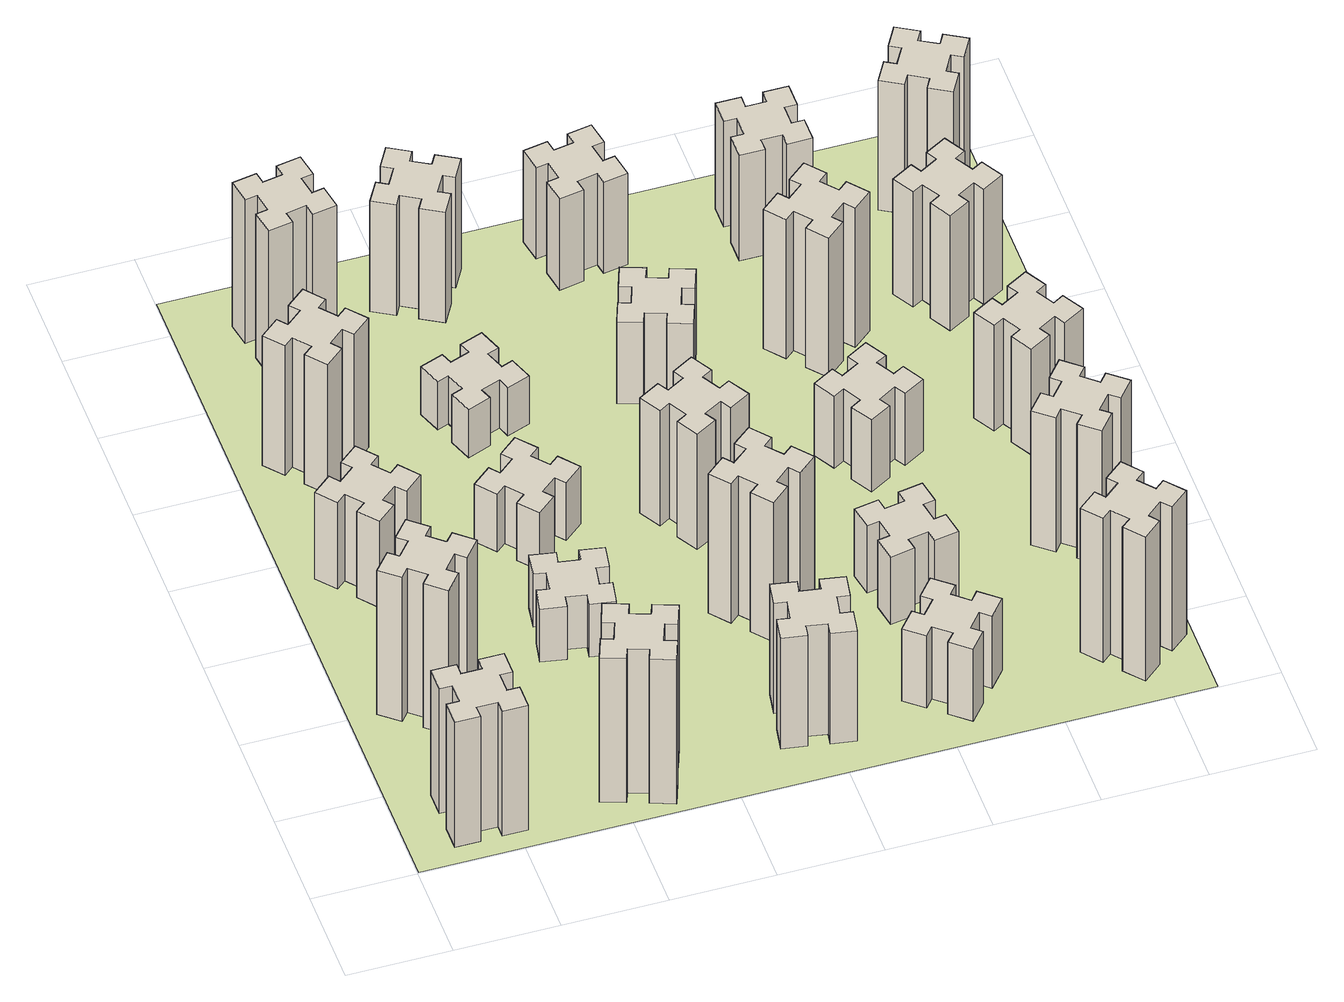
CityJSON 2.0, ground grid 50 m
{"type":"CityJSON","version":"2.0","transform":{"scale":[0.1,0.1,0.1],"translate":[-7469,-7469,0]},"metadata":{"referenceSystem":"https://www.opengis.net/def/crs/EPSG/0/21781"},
"CityObjects":{
"building1":{"type":"Building","attributes":{"class":"1000","function":"1000","usage":"1000","yearOfConstruction":2016,"roofType":"1000","measuredHeight":78,"storeysAboveGround":30,"storeysBelowGround":0},"geometry":[{"type":"Solid","lod":"1","boundaries":[[[[0,1,2,3,4,5,6,7,8,9,10,11,12,13,14,15,16,17,18,19]],[[17,16,20,21]],[[16,15,22,20]],[[15,14,23,22]],[[14,13,24,23]],[[13,12,25,24]],[[12,11,26,25]],[[11,10,27,26]],[[10,9,28,27]],[[9,8,29,28]],[[8,7,30,29]],[[7,6,31,30]],[[6,5,32,31]],[[5,4,33,32]],[[4,3,34,33]],[[3,2,35,34]],[[2,1,36,35]],[[1,0,37,36]],[[0,19,38,37]],[[19,18,39,38]],[[18,17,21,39]],[[24,25,26,27,28,29,30,31,32,33,34,35,36,37,38,39,21,20,22,23]]]]}]},
"building2":{"type":"Building","attributes":{"class":"1000","function":"1000","usage":"1000","yearOfConstruction":2016,"roofType":"1000","measuredHeight":90,"storeysAboveGround":30,"storeysBelowGround":0},"geometry":[{"type":"Solid","lod":"1","boundaries":[[[[40,41,42,43,44,45,46,47,48,49,50,51,52,53,54,55,56,57,58,59]],[[57,56,60,61]],[[56,55,62,60]],[[55,54,63,62]],[[54,53,64,63]],[[53,52,65,64]],[[52,51,66,65]],[[51,50,67,66]],[[50,49,68,67]],[[49,48,69,68]],[[48,47,70,69]],[[47,46,71,70]],[[46,45,72,71]],[[45,44,73,72]],[[44,43,74,73]],[[43,42,75,74]],[[42,41,76,75]],[[41,40,77,76]],[[40,59,78,77]],[[59,58,79,78]],[[58,57,61,79]],[[64,65,66,67,68,69,70,71,72,73,74,75,76,77,78,79,61,60,62,63]]]]}]},
"building3":{"type":"Building","attributes":{"class":"1000","function":"1000","usage":"1000","yearOfConstruction":2016,"roofType":"1000","measuredHeight":54,"storeysAboveGround":30,"storeysBelowGround":0},"geometry":[{"type":"Solid","lod":"1","boundaries":[[[[80,81,82,83,84,85,86,87,88,89,90,91,92,93,94,95,96,97,98,99]],[[97,96,100,101]],[[96,95,102,100]],[[95,94,103,102]],[[94,93,104,103]],[[93,92,105,104]],[[92,91,106,105]],[[91,90,107,106]],[[90,89,108,107]],[[89,88,109,108]],[[88,87,110,109]],[[87,86,111,110]],[[86,85,112,111]],[[85,84,113,112]],[[84,83,114,113]],[[83,82,115,114]],[[82,81,116,115]],[[81,80,117,116]],[[80,99,118,117]],[[99,98,119,118]],[[98,97,101,119]],[[104,105,106,107,108,109,110,111,112,113,114,115,116,117,118,119,101,100,102,103]]]]}]},
"building4":{"type":"Building","attributes":{"class":"1000","function":"1000","usage":"1000","yearOfConstruction":2016,"roofType":"1000","measuredHeight":81,"storeysAboveGround":30,"storeysBelowGround":0},"geometry":[{"type":"Solid","lod":"1","boundaries":[[[[120,121,122,123,124,125,126,127,128,129,130,131,132,133,134,135,136,137,138,139]],[[137,136,140,141]],[[136,135,142,140]],[[135,134,143,142]],[[134,133,144,143]],[[133,132,145,144]],[[132,131,146,145]],[[131,130,147,146]],[[130,129,148,147]],[[129,128,149,148]],[[128,127,150,149]],[[127,126,151,150]],[[126,125,152,151]],[[125,124,153,152]],[[124,123,154,153]],[[123,122,155,154]],[[122,121,156,155]],[[121,120,157,156]],[[120,139,158,157]],[[139,138,159,158]],[[138,137,141,159]],[[144,145,146,147,148,149,150,151,152,153,154,155,156,157,158,159,141,140,142,143]]]]}]},
"building5":{"type":"Building","attributes":{"class":"1000","function":"1000","usage":"1000","yearOfConstruction":2016,"roofType":"1000","measuredHeight":90,"storeysAboveGround":30,"storeysBelowGround":0},"geometry":[{"type":"Solid","lod":"1","boundaries":[[[[160,161,162,163,164,165,166,167,168,169,170,171,172,173,174,175,176,177,178,179]],[[177,176,180,181]],[[176,175,182,180]],[[175,174,183,182]],[[174,173,184,183]],[[173,172,185,184]],[[172,171,186,185]],[[171,170,187,186]],[[170,169,188,187]],[[169,168,189,188]],[[168,167,190,189]],[[167,166,191,190]],[[166,165,192,191]],[[165,164,193,192]],[[164,163,194,193]],[[163,162,195,194]],[[162,161,196,195]],[[161,160,197,196]],[[160,179,198,197]],[[179,178,199,198]],[[178,177,181,199]],[[184,185,186,187,188,189,190,191,192,193,194,195,196,197,198,199,181,180,182,183]]]]}]},
"building6":{"type":"Building","attributes":{"class":"1000","function":"1000","usage":"1000","yearOfConstruction":2016,"roofType":"1000","measuredHeight":90,"storeysAboveGround":30,"storeysBelowGround":0},"geometry":[{"type":"Solid","lod":"1","boundaries":[[[[200,201,202,203,204,205,206,207,208,209,210,211,212,213,214,215,216,217,218,219]],[[217,216,220,221]],[[216,215,222,220]],[[215,214,223,222]],[[214,213,224,223]],[[213,212,225,224]],[[212,211,226,225]],[[211,210,227,226]],[[210,209,228,227]],[[209,208,229,228]],[[208,207,230,229]],[[207,206,231,230]],[[206,205,232,231]],[[205,204,233,232]],[[204,203,234,233]],[[203,202,235,234]],[[202,201,236,235]],[[201,200,237,236]],[[200,219,238,237]],[[219,218,239,238]],[[218,217,221,239]],[[224,225,226,227,228,229,230,231,232,233,234,235,236,237,238,239,221,220,222,223]]]]}]},
"building7":{"type":"Building","attributes":{"class":"1000","function":"1000","usage":"1000","yearOfConstruction":2016,"roofType":"1000","measuredHeight":33,"storeysAboveGround":30,"storeysBelowGround":0},"geometry":[{"type":"Solid","lod":"1","boundaries":[[[[240,241,242,243,244,245,246,247,248,249,250,251,252,253,254,255,256,257,258,259]],[[257,256,260,261]],[[256,255,262,260]],[[255,254,263,262]],[[254,253,264,263]],[[253,252,265,264]],[[252,251,266,265]],[[251,250,267,266]],[[250,249,268,267]],[[249,248,269,268]],[[248,247,270,269]],[[247,246,271,270]],[[246,245,272,271]],[[245,244,273,272]],[[244,243,274,273]],[[243,242,275,274]],[[242,241,276,275]],[[241,240,277,276]],[[240,259,278,277]],[[259,258,279,278]],[[258,257,261,279]],[[264,265,266,267,268,269,270,271,272,273,274,275,276,277,278,279,261,260,262,263]]]]}]},
"building8":{"type":"Building","attributes":{"class":"1000","function":"1000","usage":"1000","yearOfConstruction":2016,"roofType":"1000","measuredHeight":36,"storeysAboveGround":30,"storeysBelowGround":0},"geometry":[{"type":"Solid","lod":"1","boundaries":[[[[280,281,282,283,284,285,286,287,288,289,290,291,292,293,294,295,296,297,298,299]],[[297,296,300,301]],[[296,295,302,300]],[[295,294,303,302]],[[294,293,304,303]],[[293,292,305,304]],[[292,291,306,305]],[[291,290,307,306]],[[290,289,308,307]],[[289,288,309,308]],[[288,287,310,309]],[[287,286,311,310]],[[286,285,312,311]],[[285,284,313,312]],[[284,283,314,313]],[[283,282,315,314]],[[282,281,316,315]],[[281,280,317,316]],[[280,299,318,317]],[[299,298,319,318]],[[298,297,301,319]],[[304,305,306,307,308,309,310,311,312,313,314,315,316,317,318,319,301,300,302,303]]]]}]},
"building9":{"type":"Building","attributes":{"class":"1000","function":"1000","usage":"1000","yearOfConstruction":2016,"roofType":"1000","measuredHeight":30,"storeysAboveGround":30,"storeysBelowGround":0},"geometry":[{"type":"Solid","lod":"1","boundaries":[[[[320,321,322,323,324,325,326,327,328,329,330,331,332,333,334,335,336,337,338,339]],[[337,336,340,341]],[[336,335,342,340]],[[335,334,343,342]],[[334,333,344,343]],[[333,332,345,344]],[[332,331,346,345]],[[331,330,347,346]],[[330,329,348,347]],[[329,328,349,348]],[[328,327,350,349]],[[327,326,351,350]],[[326,325,352,351]],[[325,324,353,352]],[[324,323,354,353]],[[323,322,355,354]],[[322,321,356,355]],[[321,320,357,356]],[[320,339,358,357]],[[339,338,359,358]],[[338,337,341,359]],[[344,345,346,347,348,349,350,351,352,353,354,355,356,357,358,359,341,340,342,343]]]]}]},
"building10":{"type":"Building","attributes":{"class":"1000","function":"1000","usage":"1000","yearOfConstruction":2016,"roofType":"1000","measuredHeight":69,"storeysAboveGround":30,"storeysBelowGround":0},"geometry":[{"type":"Solid","lod":"1","boundaries":[[[[360,361,362,363,364,365,366,367,368,369,370,371,372,373,374,375,376,377,378,379]],[[377,376,380,381]],[[376,375,382,380]],[[375,374,383,382]],[[374,373,384,383]],[[373,372,385,384]],[[372,371,386,385]],[[371,370,387,386]],[[370,369,388,387]],[[369,368,389,388]],[[368,367,390,389]],[[367,366,391,390]],[[366,365,392,391]],[[365,364,393,392]],[[364,363,394,393]],[[363,362,395,394]],[[362,361,396,395]],[[361,360,397,396]],[[360,379,398,397]],[[379,378,399,398]],[[378,377,381,399]],[[384,385,386,387,388,389,390,391,392,393,394,395,396,397,398,399,381,380,382,383]]]]}]},
"building11":{"type":"Building","attributes":{"class":"1000","function":"1000","usage":"1000","yearOfConstruction":2016,"roofType":"1000","measuredHeight":69,"storeysAboveGround":30,"storeysBelowGround":0},"geometry":[{"type":"Solid","lod":"1","boundaries":[[[[400,401,402,403,404,405,406,407,408,409,410,411,412,413,414,415,416,417,418,419]],[[417,416,420,421]],[[416,415,422,420]],[[415,414,423,422]],[[414,413,424,423]],[[413,412,425,424]],[[412,411,426,425]],[[411,410,427,426]],[[410,409,428,427]],[[409,408,429,428]],[[408,407,430,429]],[[407,406,431,430]],[[406,405,432,431]],[[405,404,433,432]],[[404,403,434,433]],[[403,402,435,434]],[[402,401,436,435]],[[401,400,437,436]],[[400,419,438,437]],[[419,418,439,438]],[[418,417,421,439]],[[424,425,426,427,428,429,430,431,432,433,434,435,436,437,438,439,421,420,422,423]]]]}]},
"building12":{"type":"Building","attributes":{"class":"1000","function":"1000","usage":"1000","yearOfConstruction":2016,"roofType":"1000","measuredHeight":87,"storeysAboveGround":30,"storeysBelowGround":0},"geometry":[{"type":"Solid","lod":"1","boundaries":[[[[440,441,442,443,444,445,446,447,448,449,450,451,452,453,454,455,456,457,458,459]],[[457,456,460,461]],[[456,455,462,460]],[[455,454,463,462]],[[454,453,464,463]],[[453,452,465,464]],[[452,451,466,465]],[[451,450,467,466]],[[450,449,468,467]],[[449,448,469,468]],[[448,447,470,469]],[[447,446,471,470]],[[446,445,472,471]],[[445,444,473,472]],[[444,443,474,473]],[[443,442,475,474]],[[442,441,476,475]],[[441,440,477,476]],[[440,459,478,477]],[[459,458,479,478]],[[458,457,461,479]],[[464,465,466,467,468,469,470,471,472,473,474,475,476,477,478,479,461,460,462,463]]]]}]},
"building13":{"type":"Building","attributes":{"class":"1000","function":"1000","usage":"1000","yearOfConstruction":2016,"roofType":"1000","measuredHeight":72,"storeysAboveGround":30,"storeysBelowGround":0},"geometry":[{"type":"Solid","lod":"1","boundaries":[[[[480,481,482,483,484,485,486,487,488,489,490,491,492,493,494,495,496,497,498,499]],[[497,496,500,501]],[[496,495,502,500]],[[495,494,503,502]],[[494,493,504,503]],[[493,492,505,504]],[[492,491,506,505]],[[491,490,507,506]],[[490,489,508,507]],[[489,488,509,508]],[[488,487,510,509]],[[487,486,511,510]],[[486,485,512,511]],[[485,484,513,512]],[[484,483,514,513]],[[483,482,515,514]],[[482,481,516,515]],[[481,480,517,516]],[[480,499,518,517]],[[499,498,519,518]],[[498,497,501,519]],[[504,505,506,507,508,509,510,511,512,513,514,515,516,517,518,519,501,500,502,503]]]]}]},
"building14":{"type":"Building","attributes":{"class":"1000","function":"1000","usage":"1000","yearOfConstruction":2016,"roofType":"1000","measuredHeight":45,"storeysAboveGround":30,"storeysBelowGround":0},"geometry":[{"type":"Solid","lod":"1","boundaries":[[[[520,521,522,523,524,525,526,527,528,529,530,531,532,533,534,535,536,537,538,539]],[[537,536,540,541]],[[536,535,542,540]],[[535,534,543,542]],[[534,533,544,543]],[[533,532,545,544]],[[532,531,546,545]],[[531,530,547,546]],[[530,529,548,547]],[[529,528,549,548]],[[528,527,550,549]],[[527,526,551,550]],[[526,525,552,551]],[[525,524,553,552]],[[524,523,554,553]],[[523,522,555,554]],[[522,521,556,555]],[[521,520,557,556]],[[520,539,558,557]],[[539,538,559,558]],[[538,537,541,559]],[[544,545,546,547,548,549,550,551,552,553,554,555,556,557,558,559,541,540,542,543]]]]}]},
"building15":{"type":"Building","attributes":{"class":"1000","function":"1000","usage":"1000","yearOfConstruction":2016,"roofType":"1000","measuredHeight":51,"storeysAboveGround":30,"storeysBelowGround":0},"geometry":[{"type":"Solid","lod":"1","boundaries":[[[[560,561,562,563,564,565,566,567,568,569,570,571,572,573,574,575,576,577,578,579]],[[577,576,580,581]],[[576,575,582,580]],[[575,574,583,582]],[[574,573,584,583]],[[573,572,585,584]],[[572,571,586,585]],[[571,570,587,586]],[[570,569,588,587]],[[569,568,589,588]],[[568,567,590,589]],[[567,566,591,590]],[[566,565,592,591]],[[565,564,593,592]],[[564,563,594,593]],[[563,562,595,594]],[[562,561,596,595]],[[561,560,597,596]],[[560,579,598,597]],[[579,578,599,598]],[[578,577,581,599]],[[584,585,586,587,588,589,590,591,592,593,594,595,596,597,598,599,581,580,582,583]]]]}]},
"building16":{"type":"Building","attributes":{"class":"1000","function":"1000","usage":"1000","yearOfConstruction":2016,"roofType":"1000","measuredHeight":57,"storeysAboveGround":30,"storeysBelowGround":0},"geometry":[{"type":"Solid","lod":"1","boundaries":[[[[600,601,602,603,604,605,606,607,608,609,610,611,612,613,614,615,616,617,618,619]],[[617,616,620,621]],[[616,615,622,620]],[[615,614,623,622]],[[614,613,624,623]],[[613,612,625,624]],[[612,611,626,625]],[[611,610,627,626]],[[610,609,628,627]],[[609,608,629,628]],[[608,607,630,629]],[[607,606,631,630]],[[606,605,632,631]],[[605,604,633,632]],[[604,603,634,633]],[[603,602,635,634]],[[602,601,636,635]],[[601,600,637,636]],[[600,619,638,637]],[[619,618,639,638]],[[618,617,621,639]],[[624,625,626,627,628,629,630,631,632,633,634,635,636,637,638,639,621,620,622,623]]]]}]},
"building17":{"type":"Building","attributes":{"class":"1000","function":"1000","usage":"1000","yearOfConstruction":2016,"roofType":"1000","measuredHeight":42,"storeysAboveGround":30,"storeysBelowGround":0},"geometry":[{"type":"Solid","lod":"1","boundaries":[[[[640,641,642,643,644,645,646,647,648,649,650,651,652,653,654,655,656,657,658,659]],[[657,656,660,661]],[[656,655,662,660]],[[655,654,663,662]],[[654,653,664,663]],[[653,652,665,664]],[[652,651,666,665]],[[651,650,667,666]],[[650,649,668,667]],[[649,648,669,668]],[[648,647,670,669]],[[647,646,671,670]],[[646,645,672,671]],[[645,644,673,672]],[[644,643,674,673]],[[643,642,675,674]],[[642,641,676,675]],[[641,640,677,676]],[[640,659,678,677]],[[659,658,679,678]],[[658,657,661,679]],[[664,665,666,667,668,669,670,671,672,673,674,675,676,677,678,679,661,660,662,663]]]]}]},
"building18":{"type":"Building","attributes":{"class":"1000","function":"1000","usage":"1000","yearOfConstruction":2016,"roofType":"1000","measuredHeight":45,"storeysAboveGround":30,"storeysBelowGround":0},"geometry":[{"type":"Solid","lod":"1","boundaries":[[[[680,681,682,683,684,685,686,687,688,689,690,691,692,693,694,695,696,697,698,699]],[[697,696,700,701]],[[696,695,702,700]],[[695,694,703,702]],[[694,693,704,703]],[[693,692,705,704]],[[692,691,706,705]],[[691,690,707,706]],[[690,689,708,707]],[[689,688,709,708]],[[688,687,710,709]],[[687,686,711,710]],[[686,685,712,711]],[[685,684,713,712]],[[684,683,714,713]],[[683,682,715,714]],[[682,681,716,715]],[[681,680,717,716]],[[680,699,718,717]],[[699,698,719,718]],[[698,697,701,719]],[[704,705,706,707,708,709,710,711,712,713,714,715,716,717,718,719,701,700,702,703]]]]}]},
"building19":{"type":"Building","attributes":{"class":"1000","function":"1000","usage":"1000","yearOfConstruction":2016,"roofType":"1000","measuredHeight":87,"storeysAboveGround":30,"storeysBelowGround":0},"geometry":[{"type":"Solid","lod":"1","boundaries":[[[[720,721,722,723,724,725,726,727,728,729,730,731,732,733,734,735,736,737,738,739]],[[737,736,740,741]],[[736,735,742,740]],[[735,734,743,742]],[[734,733,744,743]],[[733,732,745,744]],[[732,731,746,745]],[[731,730,747,746]],[[730,729,748,747]],[[729,728,749,748]],[[728,727,750,749]],[[727,726,751,750]],[[726,725,752,751]],[[725,724,753,752]],[[724,723,754,753]],[[723,722,755,754]],[[722,721,756,755]],[[721,720,757,756]],[[720,739,758,757]],[[739,738,759,758]],[[738,737,741,759]],[[744,745,746,747,748,749,750,751,752,753,754,755,756,757,758,759,741,740,742,743]]]]}]},
"building20":{"type":"Building","attributes":{"class":"1000","function":"1000","usage":"1000","yearOfConstruction":2016,"roofType":"1000","measuredHeight":90,"storeysAboveGround":30,"storeysBelowGround":0},"geometry":[{"type":"Solid","lod":"1","boundaries":[[[[760,761,762,763,764,765,766,767,768,769,770,771,772,773,774,775,776,777,778,779]],[[777,776,780,781]],[[776,775,782,780]],[[775,774,783,782]],[[774,773,784,783]],[[773,772,785,784]],[[772,771,786,785]],[[771,770,787,786]],[[770,769,788,787]],[[769,768,789,788]],[[768,767,790,789]],[[767,766,791,790]],[[766,765,792,791]],[[765,764,793,792]],[[764,763,794,793]],[[763,762,795,794]],[[762,761,796,795]],[[761,760,797,796]],[[760,779,798,797]],[[779,778,799,798]],[[778,777,781,799]],[[784,785,786,787,788,789,790,791,792,793,794,795,796,797,798,799,781,780,782,783]]]]}]},
"building21":{"type":"Building","attributes":{"class":"1000","function":"1000","usage":"1000","yearOfConstruction":2016,"roofType":"1000","measuredHeight":66,"storeysAboveGround":30,"storeysBelowGround":0},"geometry":[{"type":"Solid","lod":"1","boundaries":[[[[800,801,802,803,804,805,806,807,808,809,810,811,812,813,814,815,816,817,818,819]],[[817,816,820,821]],[[816,815,822,820]],[[815,814,823,822]],[[814,813,824,823]],[[813,812,825,824]],[[812,811,826,825]],[[811,810,827,826]],[[810,809,828,827]],[[809,808,829,828]],[[808,807,830,829]],[[807,806,831,830]],[[806,805,832,831]],[[805,804,833,832]],[[804,803,834,833]],[[803,802,835,834]],[[802,801,836,835]],[[801,800,837,836]],[[800,819,838,837]],[[819,818,839,838]],[[818,817,821,839]],[[824,825,826,827,828,829,830,831,832,833,834,835,836,837,838,839,821,820,822,823]]]]}]},
"building22":{"type":"Building","attributes":{"class":"1000","function":"1000","usage":"1000","yearOfConstruction":2016,"roofType":"1000","measuredHeight":84,"storeysAboveGround":30,"storeysBelowGround":0},"geometry":[{"type":"Solid","lod":"1","boundaries":[[[[840,841,842,843,844,845,846,847,848,849,850,851,852,853,854,855,856,857,858,859]],[[857,856,860,861]],[[856,855,862,860]],[[855,854,863,862]],[[854,853,864,863]],[[853,852,865,864]],[[852,851,866,865]],[[851,850,867,866]],[[850,849,868,867]],[[849,848,869,868]],[[848,847,870,869]],[[847,846,871,870]],[[846,845,872,871]],[[845,844,873,872]],[[844,843,874,873]],[[843,842,875,874]],[[842,841,876,875]],[[841,840,877,876]],[[840,859,878,877]],[[859,858,879,878]],[[858,857,861,879]],[[864,865,866,867,868,869,870,871,872,873,874,875,876,877,878,879,861,860,862,863]]]]}]},
"building23":{"type":"Building","attributes":{"class":"1000","function":"1000","usage":"1000","yearOfConstruction":2016,"roofType":"1000","measuredHeight":66,"storeysAboveGround":30,"storeysBelowGround":0},"geometry":[{"type":"Solid","lod":"1","boundaries":[[[[880,881,882,883,884,885,886,887,888,889,890,891,892,893,894,895,896,897,898,899]],[[897,896,900,901]],[[896,895,902,900]],[[895,894,903,902]],[[894,893,904,903]],[[893,892,905,904]],[[892,891,906,905]],[[891,890,907,906]],[[890,889,908,907]],[[889,888,909,908]],[[888,887,910,909]],[[887,886,911,910]],[[886,885,912,911]],[[885,884,913,912]],[[884,883,914,913]],[[883,882,915,914]],[[882,881,916,915]],[[881,880,917,916]],[[880,899,918,917]],[[899,898,919,918]],[[898,897,901,919]],[[904,905,906,907,908,909,910,911,912,913,914,915,916,917,918,919,901,900,902,903]]]]}]},
"building24":{"type":"Building","attributes":{"class":"1000","function":"1000","usage":"1000","yearOfConstruction":2016,"roofType":"1000","measuredHeight":72,"storeysAboveGround":30,"storeysBelowGround":0},"geometry":[{"type":"Solid","lod":"1","boundaries":[[[[920,921,922,923,924,925,926,927,928,929,930,931,932,933,934,935,936,937,938,939]],[[937,936,940,941]],[[936,935,942,940]],[[935,934,943,942]],[[934,933,944,943]],[[933,932,945,944]],[[932,931,946,945]],[[931,930,947,946]],[[930,929,948,947]],[[929,928,949,948]],[[928,927,950,949]],[[927,926,951,950]],[[926,925,952,951]],[[925,924,953,952]],[[924,923,954,953]],[[923,922,955,954]],[[922,921,956,955]],[[921,920,957,956]],[[920,939,958,957]],[[939,938,959,958]],[[938,937,941,959]],[[944,945,946,947,948,949,950,951,952,953,954,955,956,957,958,959,941,940,942,943]]]]}]},
"building25":{"type":"Building","attributes":{"class":"1000","function":"1000","usage":"1000","yearOfConstruction":2016,"roofType":"1000","measuredHeight":81,"storeysAboveGround":30,"storeysBelowGround":0},"geometry":[{"type":"Solid","lod":"1","boundaries":[[[[960,961,962,963,964,965,966,967,968,969,970,971,972,973,974,975,976,977,978,979]],[[977,976,980,981]],[[976,975,982,980]],[[975,974,983,982]],[[974,973,984,983]],[[973,972,985,984]],[[972,971,986,985]],[[971,970,987,986]],[[970,969,988,987]],[[969,968,989,988]],[[968,967,990,989]],[[967,966,991,990]],[[966,965,992,991]],[[965,964,993,992]],[[964,963,994,993]],[[963,962,995,994]],[[962,961,996,995]],[[961,960,997,996]],[[960,979,998,997]],[[979,978,999,998]],[[978,977,981,999]],[[984,985,986,987,988,989,990,991,992,993,994,995,996,997,998,999,981,980,982,983]]]]}]},
"landuse1":{"type":"LandUse","attributes":{"name":"plot1","function":"1010"},"geometry":[{"type":"MultiSurface","lod":"1","boundaries":[[[1000,1001,1002,1003]]]}]}
},
"vertices":[
[265,325,0],[265,225,0],[205,225,0],[205,105,0],[325,105,0],[325,165,0],[425,165,0],[425,105,0],[545,105,0],[545,225,0],[485,225,0],[485,325,0],[545,325,0],[545,445,0],[425,445,0],[425,385,0],[325,385,0],[325,445,0],[205,445,0],[205,325,0],[325,385,780],[325,445,780],[425,385,780],[425,445,780],[545,445,780],[545,325,780],[485,325,780],[485,225,780],[545,225,780],[545,105,780],[425,105,780],[425,165,780],[325,165,780],[325,105,780],[205,105,780],[205,225,780],[265,225,780],[265,325,780],[205,325,780],[205,445,780],
[484,1067,0],[408,1132,0],[446,1178,0],[354,1255,0],[277,1163,0],[323,1124,0],[259,1048,0],[213,1086,0],[136,994,0],[228,917,0],[266,963,0],[343,899,0],[304,853,0],[396,776,0],[473,868,0],[427,906,0],[492,983,0],[538,944,0],[615,1036,0],[523,1113,0],[492,983,900],[538,944,900],[427,906,900],[473,868,900],[396,776,900],[304,853,900],[343,899,900],[266,963,900],[228,917,900],[136,994,900],[213,1086,900],[259,1048,900],[323,1124,900],[277,1163,900],[354,1255,900],[446,1178,900],[408,1132,900],[484,1067,900],[523,1113,900],[615,1036,900],
[492,1888,0],[427,1964,0],[473,2003,0],[396,2095,0],[304,2018,0],[343,1972,0],[266,1907,0],[228,1953,0],[136,1876,0],[213,1784,0],[259,1823,0],[323,1746,0],[277,1708,0],[354,1616,0],[446,1693,0],[408,1739,0],[484,1803,0],[523,1757,0],[615,1834,0],[538,1926,0],[484,1803,540],[523,1757,540],[408,1739,540],[446,1693,540],[354,1616,540],[277,1708,540],[323,1746,540],[259,1823,540],[213,1784,540],[136,1876,540],[228,1953,540],[266,1907,540],[343,1972,540],[304,2018,540],[396,2095,540],[473,2003,540],[427,1964,540],[492,1888,540],[538,1926,540],[615,1834,540],
[343,2712,0],[266,2647,0],[228,2693,0],[136,2616,0],[213,2524,0],[259,2563,0],[323,2486,0],[277,2448,0],[354,2356,0],[446,2433,0],[408,2479,0],[484,2543,0],[523,2497,0],[615,2574,0],[538,2666,0],[492,2628,0],[427,2704,0],[473,2743,0],[396,2835,0],[304,2758,0],[427,2704,810],[473,2743,810],[492,2628,810],[538,2666,810],[615,2574,810],[523,2497,810],[484,2543,810],[408,2479,810],[446,2433,810],[354,2356,810],[277,2448,810],[323,2486,810],[259,2563,810],[213,2524,810],[136,2616,810],[228,2693,810],[266,2647,810],[343,2712,810],[304,2758,810],[396,2835,810],
[1029,360,0],[995,266,0],[939,287,0],[897,174,0],[1010,133,0],[1031,189,0],[1125,155,0],[1104,99,0],[1217,57,0],[1258,170,0],[1202,191,0],[1236,285,0],[1292,264,0],[1333,377,0],[1220,418,0],[1200,362,0],[1106,396,0],[1127,452,0],[1014,493,0],[973,380,0],[1106,396,900],[1127,452,900],[1200,362,900],[1220,418,900],[1333,377,900],[1292,264,900],[1236,285,900],[1202,191,900],[1258,170,900],[1217,57,900],[1104,99,900],[1125,155,900],[1031,189,900],[1010,133,900],[897,174,900],[939,287,900],[995,266,900],[1029,360,900],[973,380,900],[1014,493,900],
[592,3305,0],[575,3404,0],[634,3414,0],[613,3532,0],[495,3511,0],[505,3452,0],[407,3435,0],[397,3494,0],[278,3473,0],[299,3355,0],[358,3365,0],[376,3267,0],[317,3257,0],[337,3138,0],[456,3159,0],[445,3218,0],[544,3236,0],[554,3177,0],[672,3197,0],[651,3316,0],[544,3236,900],[554,3177,900],[445,3218,900],[456,3159,900],[337,3138,900],[317,3257,900],[376,3267,900],[358,3365,900],[299,3355,900],[278,3473,900],[397,3494,900],[407,3435,900],[505,3452,900],[495,3511,900],[613,3532,900],[634,3414,900],[575,3404,900],[592,3305,900],[651,3316,900],[672,3197,900],
[1047,1116,0],[1145,1098,0],[1135,1039,0],[1253,1018,0],[1274,1137,0],[1215,1147,0],[1232,1245,0],[1291,1235,0],[1312,1353,0],[1194,1374,0],[1184,1315,0],[1085,1332,0],[1096,1391,0],[977,1412,0],[957,1294,0],[1016,1284,0],[998,1185,0],[939,1196,0],[918,1077,0],[1037,1057,0],[998,1185,330],[939,1196,330],[1016,1284,330],[957,1294,330],[977,1412,330],[1096,1391,330],[1085,1332,330],[1184,1315,330],[1194,1374,330],[1312,1353,330],[1291,1235,330],[1232,1245,330],[1215,1147,330],[1274,1137,330],[1253,1018,330],[1135,1039,330],[1145,1098,330],[1047,1116,330],[1037,1057,330],[918,1077,330],
[1232,1888,0],[1167,1964,0],[1213,2003,0],[1136,2095,0],[1044,2018,0],[1083,1972,0],[1006,1907,0],[968,1953,0],[876,1876,0],[953,1784,0],[999,1823,0],[1063,1746,0],[1017,1708,0],[1094,1616,0],[1186,1693,0],[1148,1739,0],[1224,1803,0],[1263,1757,0],[1355,1834,0],[1278,1926,0],[1224,1803,360],[1263,1757,360],[1148,1739,360],[1186,1693,360],[1094,1616,360],[1017,1708,360],[1063,1746,360],[999,1823,360],[953,1784,360],[876,1876,360],[968,1953,360],[1006,1907,360],[1083,1972,360],[1044,2018,360],[1136,2095,360],[1213,2003,360],[1167,1964,360],[1232,1888,360],[1278,1926,360],[1355,1834,360],
[1106,2475,0],[1200,2509,0],[1220,2453,0],[1333,2494,0],[1292,2607,0],[1236,2586,0],[1202,2680,0],[1258,2700,0],[1217,2813,0],[1104,2772,0],[1125,2716,0],[1031,2682,0],[1010,2738,0],[897,2697,0],[939,2584,0],[995,2605,0],[1029,2511,0],[973,2490,0],[1014,2377,0],[1127,2419,0],[1029,2511,300],[973,2490,300],[995,2605,300],[939,2584,300],[897,2697,300],[1010,2738,300],[1031,2682,300],[1125,2716,300],[1104,2772,300],[1217,2813,300],[1258,2700,300],[1202,2680,300],[1236,2586,300],[1292,2607,300],[1333,2494,300],[1220,2453,300],[1200,2509,300],[1106,2475,300],[1127,2419,300],[1014,2377,300],
[2055,307,0],[2072,405,0],[2131,395,0],[2152,513,0],[2034,534,0],[2024,475,0],[1925,492,0],[1936,551,0],[1817,572,0],[1797,454,0],[1856,444,0],[1838,345,0],[1779,356,0],[1758,237,0],[1877,217,0],[1887,276,0],[1985,258,0],[1975,199,0],[2093,178,0],[2114,297,0],[1985,258,690],[1975,199,690],[1887,276,690],[1877,217,690],[1758,237,690],[1779,356,690],[1838,345,690],[1856,444,690],[1797,454,690],[1817,572,690],[1936,551,690],[1925,492,690],[2024,475,690],[2034,534,690],[2152,513,690],[2131,395,690],[2072,405,690],[2055,307,690],[2114,297,690],[2093,178,690],
[1186,3337,0],[1236,3424,0],[1288,3394,0],[1348,3498,0],[1244,3558,0],[1214,3506,0],[1127,3556,0],[1157,3608,0],[1053,3668,0],[993,3564,0],[1045,3534,0],[995,3447,0],[943,3477,0],[883,3373,0],[987,3313,0],[1017,3365,0],[1104,3315,0],[1074,3263,0],[1178,3203,0],[1238,3307,0],[1104,3315,690],[1074,3263,690],[1017,3365,690],[987,3313,690],[883,3373,690],[943,3477,690],[995,3447,690],[1045,3534,690],[993,3564,690],[1053,3668,690],[1157,3608,690],[1127,3556,690],[1214,3506,690],[1244,3558,690],[1348,3498,690],[1288,3394,690],[1236,3424,690],[1186,3337,690],[1238,3307,690],[1178,3203,690],
[1923,1232,0],[1846,1167,0],[1808,1213,0],[1716,1136,0],[1793,1044,0],[1839,1083,0],[1903,1006,0],[1857,968,0],[1934,876,0],[2026,953,0],[1988,999,0],[2064,1063,0],[2103,1017,0],[2195,1094,0],[2118,1186,0],[2072,1148,0],[2007,1224,0],[2053,1263,0],[1976,1355,0],[1884,1278,0],[2007,1224,870],[2053,1263,870],[2072,1148,870],[2118,1186,870],[2195,1094,870],[2103,1017,870],[2064,1063,870],[1988,999,870],[2026,953,870],[1934,876,870],[1857,968,870],[1903,1006,870],[1839,1083,870],[1793,1044,870],[1716,1136,870],[1808,1213,870],[1846,1167,870],[1923,1232,870],[1884,1278,870],[1976,1355,870],
[1976,1767,0],[1926,1854,0],[1978,1884,0],[1918,1988,0],[1814,1928,0],[1844,1876,0],[1757,1826,0],[1727,1878,0],[1623,1818,0],[1683,1714,0],[1735,1744,0],[1785,1657,0],[1733,1627,0],[1793,1523,0],[1897,1583,0],[1867,1635,0],[1954,1685,0],[1984,1633,0],[2088,1693,0],[2028,1797,0],[1954,1685,720],[1984,1633,720],[1867,1635,720],[1897,1583,720],[1793,1523,720],[1733,1627,720],[1785,1657,720],[1735,1744,720],[1683,1714,720],[1623,1818,720],[1727,1878,720],[1757,1826,720],[1844,1876,720],[1814,1928,720],[1918,1988,720],[1978,1884,720],[1926,1854,720],[1976,1767,720],[2028,1797,720],[2088,1693,720],
[2486,323,0],[2563,259,0],[2524,213,0],[2616,136,0],[2693,228,0],[2647,266,0],[2712,343,0],[2758,304,0],[2835,396,0],[2743,473,0],[2704,427,0],[2628,492,0],[2666,538,0],[2574,615,0],[2497,523,0],[2543,484,0],[2479,408,0],[2433,446,0],[2356,354,0],[2448,277,0],[2479,408,450],[2433,446,450],[2543,484,450],[2497,523,450],[2574,615,450],[2666,538,450],[2628,492,450],[2704,427,450],[2743,473,450],[2835,396,450],[2758,304,450],[2712,343,450],[2647,266,450],[2693,228,450],[2616,136,450],[2524,213,450],[2563,259,450],[2486,323,450],[2448,277,450],[2356,354,450],
[2040,2682,0],[1946,2716,0],[1967,2772,0],[1854,2813,0],[1813,2700,0],[1869,2680,0],[1835,2586,0],[1779,2607,0],[1737,2494,0],[1850,2453,0],[1871,2509,0],[1965,2475,0],[1944,2419,0],[2057,2377,0],[2098,2490,0],[2042,2511,0],[2076,2605,0],[2132,2584,0],[2173,2697,0],[2060,2738,0],[2076,2605,510],[2132,2584,510],[2042,2511,510],[2098,2490,510],[2057,2377,510],[1944,2419,510],[1965,2475,510],[1871,2509,510],[1850,2453,510],[1737,2494,510],[1779,2607,510],[1835,2586,510],[1869,2680,510],[1813,2700,510],[1854,2813,510],[1967,2772,510],[1946,2716,510],[2040,2682,510],[2060,2738,510],[2173,2697,510],
[1738,3465,0],[1756,3367,0],[1697,3357,0],[1717,3238,0],[1836,3259,0],[1825,3318,0],[1924,3336,0],[1934,3277,0],[2052,3297,0],[2031,3416,0],[1972,3405,0],[1955,3504,0],[2014,3514,0],[1993,3632,0],[1875,3611,0],[1885,3552,0],[1787,3535,0],[1777,3594,0],[1658,3573,0],[1679,3455,0],[1787,3535,570],[1777,3594,570],[1885,3552,570],[1875,3611,570],[1993,3632,570],[2014,3514,570],[1955,3504,570],[1972,3405,570],[2031,3416,570],[2052,3297,570],[1934,3277,570],[1924,3336,570],[1825,3318,570],[1836,3259,570],[1717,3238,570],[1697,3357,570],[1756,3367,570],[1738,3465,570],[1679,3455,570],[1658,3573,570],
[2625,1132,0],[2527,1115,0],[2517,1174,0],[2398,1153,0],[2419,1035,0],[2478,1045,0],[2496,947,0],[2437,937,0],[2457,818,0],[2576,839,0],[2565,898,0],[2664,916,0],[2674,857,0],[2792,877,0],[2771,996,0],[2712,985,0],[2695,1084,0],[2754,1094,0],[2733,1212,0],[2615,1191,0],[2695,1084,420],[2754,1094,420],[2712,985,420],[2771,996,420],[2792,877,420],[2674,857,420],[2664,916,420],[2565,898,420],[2576,839,420],[2457,818,420],[2437,937,420],[2496,947,420],[2478,1045,420],[2419,1035,420],[2398,1153,420],[2517,1174,420],[2527,1115,420],[2625,1132,420],[2615,1191,420],[2733,1212,420],
[2575,1844,0],[2625,1757,0],[2573,1727,0],[2633,1623,0],[2737,1683,0],[2707,1735,0],[2794,1785,0],[2824,1733,0],[2928,1793,0],[2868,1897,0],[2816,1867,0],[2766,1954,0],[2818,1984,0],[2758,2088,0],[2654,2028,0],[2684,1976,0],[2597,1926,0],[2567,1978,0],[2463,1918,0],[2523,1814,0],[2597,1926,450],[2567,1978,450],[2684,1976,450],[2654,2028,450],[2758,2088,450],[2818,1984,450],[2766,1954,450],[2816,1867,450],[2868,1897,450],[2928,1793,450],[2824,1733,450],[2794,1785,450],[2707,1735,450],[2737,1683,450],[2633,1623,450],[2573,1727,450],[2625,1757,450],[2575,1844,450],[2523,1814,450],[2463,1918,450],
[2579,2563,0],[2643,2486,0],[2597,2448,0],[2674,2356,0],[2766,2433,0],[2728,2479,0],[2804,2543,0],[2843,2497,0],[2935,2574,0],[2858,2666,0],[2812,2628,0],[2747,2704,0],[2793,2743,0],[2716,2835,0],[2624,2758,0],[2663,2712,0],[2586,2647,0],[2548,2693,0],[2456,2616,0],[2533,2524,0],[2586,2647,870],[2548,2693,870],[2663,2712,870],[2624,2758,870],[2716,2835,870],[2793,2743,870],[2747,2704,870],[2812,2628,870],[2858,2666,870],[2935,2574,870],[2843,2497,870],[2804,2543,870],[2728,2479,870],[2766,2433,870],[2674,2356,870],[2597,2448,870],[2643,2486,870],[2579,2563,870],[2533,2524,870],[2456,2616,870],
[3468,259,0],[3544,323,0],[3583,277,0],[3675,354,0],[3598,446,0],[3552,408,0],[3487,484,0],[3533,523,0],[3456,615,0],[3364,538,0],[3403,492,0],[3326,427,0],[3288,473,0],[3196,396,0],[3273,304,0],[3319,343,0],[3383,266,0],[3337,228,0],[3414,136,0],[3506,213,0],[3383,266,900],[3337,228,900],[3319,343,900],[3273,304,900],[3196,396,900],[3288,473,900],[3326,427,900],[3403,492,900],[3364,538,900],[3456,615,900],[3533,523,900],[3487,484,900],[3552,408,900],[3598,446,900],[3675,354,900],[3583,277,900],[3544,323,900],[3468,259,900],[3506,213,900],[3414,136,900],
[2805,3285,0],[2805,3385,0],[2865,3385,0],[2865,3505,0],[2745,3505,0],[2745,3445,0],[2645,3445,0],[2645,3505,0],[2525,3505,0],[2525,3385,0],[2585,3385,0],[2585,3285,0],[2525,3285,0],[2525,3165,0],[2645,3165,0],[2645,3225,0],[2745,3225,0],[2745,3165,0],[2865,3165,0],[2865,3285,0],[2745,3225,660],[2745,3165,660],[2645,3225,660],[2645,3165,660],[2525,3165,660],[2525,3285,660],[2585,3285,660],[2585,3385,660],[2525,3385,660],[2525,3505,660],[2645,3505,660],[2645,3445,660],[2745,3445,660],[2745,3505,660],[2865,3505,660],[2865,3385,660],[2805,3385,660],[2805,3285,660],[2865,3285,660],[2865,3165,660],
[3487,1006,0],[3552,1083,0],[3598,1044,0],[3675,1136,0],[3583,1213,0],[3544,1167,0],[3468,1232,0],[3506,1278,0],[3414,1355,0],[3337,1263,0],[3383,1224,0],[3319,1148,0],[3273,1186,0],[3196,1094,0],[3288,1017,0],[3326,1063,0],[3403,999,0],[3364,953,0],[3456,876,0],[3533,968,0],[3403,999,840],[3364,953,840],[3326,1063,840],[3288,1017,840],[3196,1094,840],[3273,1186,840],[3319,1148,840],[3383,1224,840],[3337,1263,840],[3414,1355,840],[3506,1278,840],[3468,1232,840],[3544,1167,840],[3583,1213,840],[3675,1136,840],[3598,1044,840],[3552,1083,840],[3487,1006,840],[3533,968,840],[3456,876,840],
[3556,1867,0],[3506,1954,0],[3558,1984,0],[3498,2088,0],[3394,2028,0],[3424,1976,0],[3337,1926,0],[3307,1978,0],[3203,1918,0],[3263,1814,0],[3315,1844,0],[3365,1757,0],[3313,1727,0],[3373,1623,0],[3477,1683,0],[3447,1735,0],[3534,1785,0],[3564,1733,0],[3668,1793,0],[3608,1897,0],[3534,1785,660],[3564,1733,660],[3447,1735,660],[3477,1683,660],[3373,1623,660],[3313,1727,660],[3365,1757,660],[3315,1844,660],[3263,1814,660],[3203,1918,660],[3307,1978,660],[3337,1926,660],[3424,1976,660],[3394,2028,660],[3498,2088,660],[3558,1984,660],[3506,1954,660],[3556,1867,660],[3608,1897,660],[3668,1793,660],
[3456,2707,0],[3406,2794,0],[3458,2824,0],[3398,2928,0],[3294,2868,0],[3324,2816,0],[3237,2766,0],[3207,2818,0],[3103,2758,0],[3163,2654,0],[3215,2684,0],[3265,2597,0],[3213,2567,0],[3273,2463,0],[3377,2523,0],[3347,2575,0],[3434,2625,0],[3464,2573,0],[3568,2633,0],[3508,2737,0],[3434,2625,720],[3464,2573,720],[3347,2575,720],[3377,2523,720],[3273,2463,720],[3213,2567,720],[3265,2597,720],[3215,2684,720],[3163,2654,720],[3103,2758,720],[3207,2818,720],[3237,2766,720],[3324,2816,720],[3294,2868,720],[3398,2928,720],[3458,2824,720],[3406,2794,720],[3456,2707,720],[3508,2737,720],[3568,2633,720],
[3337,3265,0],[3424,3215,0],[3394,3163,0],[3498,3103,0],[3558,3207,0],[3506,3237,0],[3556,3324,0],[3608,3294,0],[3668,3398,0],[3564,3458,0],[3534,3406,0],[3447,3456,0],[3477,3508,0],[3373,3568,0],[3313,3464,0],[3365,3434,0],[3315,3347,0],[3263,3377,0],[3203,3273,0],[3307,3213,0],[3315,3347,810],[3263,3377,810],[3365,3434,810],[3313,3464,810],[3373,3568,810],[3477,3508,810],[3447,3456,810],[3534,3406,810],[3564,3458,810],[3668,3398,810],[3608,3294,810],[3556,3324,810],[3506,3237,810],[3558,3207,810],[3498,3103,810],[3394,3163,810],[3424,3215,810],[3337,3265,810],[3307,3213,810],[3203,3273,810],
[5,3705,0],[3705,3705,0],[3705,5,0],[5,5,0]
]}
